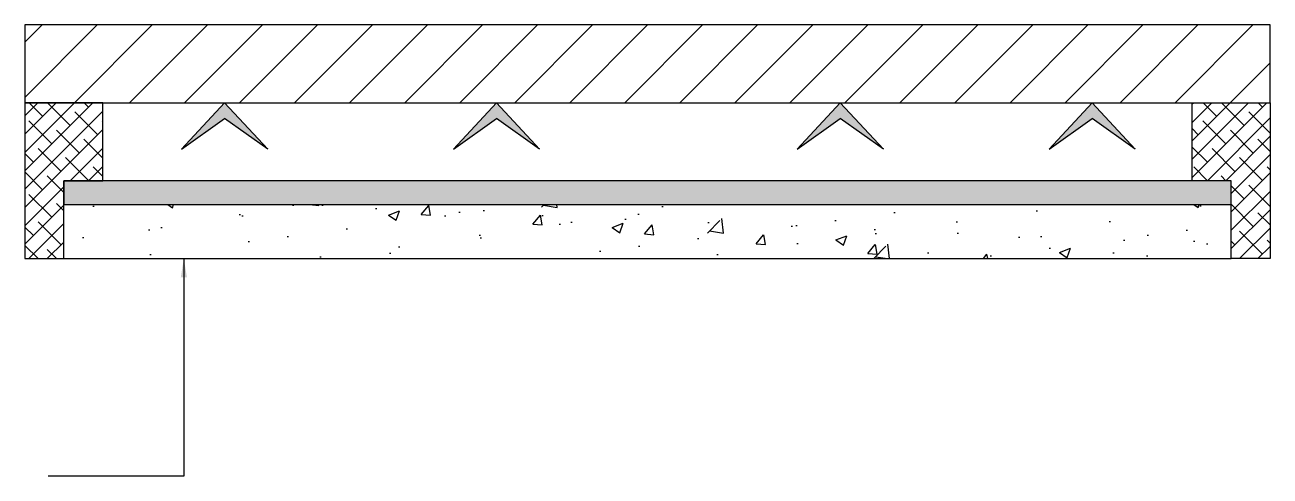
# Model space of a CAD drawing. Header units: inches. Extents: x -137722 to 81594, y -22256 to -1207.
# Drawn here: x -62909.61 to -62897.61, y -2661.39 to -2657.05 of the extents above; entities that cross this region are included whole.
import ezdxf

# ---------------------------------------------------------------- set-up
doc = ezdxf.new("R2010")
doc.units = ezdxf.units.IN
doc.header["$LTSCALE"] = 0.05
doc.header["$MEASUREMENT"] = 0
for name, color, linetype in [('Civil Dimension - Text', 7, 'Continuous'), ('Flooring Hatch', 251, 'Continuous'), ('HATCH', 251, 'Continuous')]:
    doc.layers.add(name, color=color, linetype=linetype)
doc.layers.add('Furniture DL', color=35, linetype='Continuous', lineweight=5)
doc.styles.get("Standard").update_dxf_attribs({"font": 'stylu.ttf', "height": 6})
doc.dimstyles.new('Annotative', dxfattribs={"dimtxt": 6, "dimasz": 0.18, "dimexe": 0.18, "dimexo": 0.0625, "dimgap": 0.09, "dimtad": 0, "dimtih": 1, "dimtoh": 1, "dimdec": 3, "dimzin": 0, "dimdsep": 46, "dimlunit": 4, "dimtxsty": 'Standard', "dimcen": 0.09, "dimadec": 0, "dimazin": 0, "dimtfac": 1, "dimtdec": 3, "dimtofl": 0, "dimtmove": 0, "dimatfit": 3, "dimfxl": 1, "dimtolj": 1, "dimtzin": 0, "dimarcsym": 0})

# ---------------------------------------------------------------- blocks, each defined once
blk = doc.blocks.new('adwawd')
at = {"layer": 'Flooring Hatch', "ltscale": 50, "true_color": 0xcd6928, "transparency": 33554687}
h = blk.add_hatch(color=32, dxfattribs=at)
h.dxf.hatch_style = 1
h.paths.add_polyline_path([(-77941.34, -7094.04), (-77946.01, -7099.05), (-77941.34, -7095.73), (-77936.68, -7099.05)])
at = {"layer": 'Civil Dimension - Text', "color": 2, "ltscale": 50}
for p, q in [((-77941.34, -7094.04), (-77946.01, -7099.05)), ((-77941.34, -7094.04), (-77936.68, -7099.05)), ((-77946.01, -7099.05), (-77941.34, -7095.73)), ((-77936.68, -7099.05), (-77941.34, -7095.73))]:
    blk.add_line(p, q, dxfattribs=at)

msp = doc.modelspace()

# ---------------------------------------------------------------- hatches: boundary and pattern name
at = {"ltscale": 50, "true_color": 0x939598}
h = msp.add_hatch(dxfattribs=at)
h.set_pattern_fill('ANSI38', color=252)
h.paths.add_polyline_path([(-62908.8552, -2657.7958), (-62909.6052, -2657.7958), (-62909.6052, -2659.2958), (-62909.2302, -2659.2958), (-62909.2302, -2658.5458), (-62908.8552, -2658.5458)])
h = msp.add_hatch(dxfattribs=at)
h.set_pattern_fill('ANSI38', color=252)
h.paths.add_polyline_path([(-62898.3552, -2657.7958), (-62897.6052, -2657.7958), (-62897.6052, -2659.2958), (-62897.9802, -2659.2958), (-62897.9802, -2658.5458), (-62898.3552, -2658.5458)])
at = {"ltscale": 50, "true_color": 0xf8f6b0}
h = msp.add_hatch(color=51, dxfattribs=at)
h.dxf.hatch_style = 1
h.paths.add_polyline_path([(-62897.9802, -2658.5458), (-62909.2302, -2658.5458), (-62909.2302, -2658.7758), (-62897.9802, -2658.7758)])
at = {"layer": 'Furniture DL', "ltscale": 50}
h = msp.add_hatch(dxfattribs=at)
h.set_pattern_fill('ANSI31', color=256, scale=3)
h.paths.add_polyline_path([(-62897.6052, -2657.0458), (-62909.6052, -2657.0458), (-62909.6052, -2657.7958), (-62908.8552, -2657.7958), (-62897.6052, -2657.7958)])
at = {"layer": 'HATCH', "ltscale": 50}
h = msp.add_hatch(dxfattribs=at)
h.set_pattern_fill('AR-CONC', color=256, scale=0.15)
h.set_pattern_definition([(50, (0, 0), (1.075890274, -0.094128202), [0.1125, -1.2375]), (355, (0, 0), (-0.208127, 1.1282882), [0.09, -0.99]), (100.4514445, (0.0897, -0.0078), (0.86776327, 1.034159986), [0.095610288, -1.051713168]), (46.1842, (0, 0.3), (1.600861996, -0.24827892), [0.16875, -1.85625]), (96.6356355, (0.1334, 0.2793), (1.40199292, 1.4611779), [0.143415513, -1.57757064]), (351.184164, (0, 0.3), (1.401992918, 1.4611779), [0.135, -1.485]), (21, (0.15, 0.225), (0.895360578, -0.603928336), [0.1125, -1.2375]), (326, (0.15, 0.225), (0.364972998, 1.087725068), [0.09, -0.99]), (71.4514447, (0.2246, 0.1747), (1.260333565, 0.48379673), [0.095610285, -1.051713168]), (37.5, (0, 0), (0.018239783, 0.4993407807), [0, -0.978, 0, -1.005, 0, -0.99375]), (7.5, (0, 0), (0.394604306, 0.591617568), [0, -0.573, 0, -0.9555, 0, -0.37875]), (327.5, (-0.3345, 0), (0.8007336543, -0.0338323076), [0, -0.375, 0, -1.17, 0, -1.5525]), (317.5, (-0.4845, 0), (0.874779254, 0.1501574735), [0, -0.4875, 0, -0.777, 0, -1.1025])])
h.paths.add_polyline_path([(-62897.9802, -2658.7758), (-62909.2302, -2658.7758), (-62909.2302, -2659.2958), (-62897.9802, -2659.2958)])

# ---------------------------------------------------------------- linework, layer by layer
at = {"ltscale": 50}
for p, q in [((-62909.2302, -2659.2958), (-62909.2302, -2658.5458)), ((-62908.8552, -2658.5458), (-62909.2302, -2658.5458)), ((-62909.2302, -2659.2958), (-62897.9802, -2659.2958))]:
    msp.add_line(p, q, dxfattribs=at)
for points in [[(-62909.6052, -2657.7958), (-62897.6052, -2657.7958), (-62897.6052, -2657.0458), (-62909.6052, -2657.0458)], [(-62909.6052, -2659.2958), (-62909.2302, -2659.2958), (-62909.2302, -2658.5458), (-62908.8552, -2658.5458), (-62908.8552, -2657.7958), (-62909.6052, -2657.7958)], [(-62897.6052, -2659.2958), (-62897.9802, -2659.2958), (-62897.9802, -2658.5458), (-62898.3552, -2658.5458), (-62898.3552, -2657.7958), (-62897.6052, -2657.7958)], [(-62909.2302, -2658.5458), (-62909.2302, -2658.7758), (-62897.9802, -2658.7758), (-62897.9802, -2658.5458)]]:
    msp.add_lwpolyline(points, close=True, dxfattribs=at)

# ---------------------------------------------------------------- block references
at = {"layer": 'Civil Dimension - Text', "xscale": -0.08895615992386938, "yscale": 0.08895615992386938, "zscale": 0.08895615992386938}
for p in [(-69841.0424, -2026.7375), (-69838.4228, -2026.7375), (-69835.1094, -2026.7375), (-69832.6823, -2026.7375)]:
    msp.add_blockref('adwawd', p, dxfattribs=at)

# ---------------------------------------------------------------- leaders
at = {"ltscale": 50}
msp.add_leader([(-62908.0734, -2659.2958), (-62908.0734, -2661.3899), (-62909.3802, -2661.3899)], dimstyle='Annotative', override={"dimscale": 0, "dimgap": 0.09, "dimtad": 0}, dxfattribs=at)

doc.saveas('drawing.dxf')
